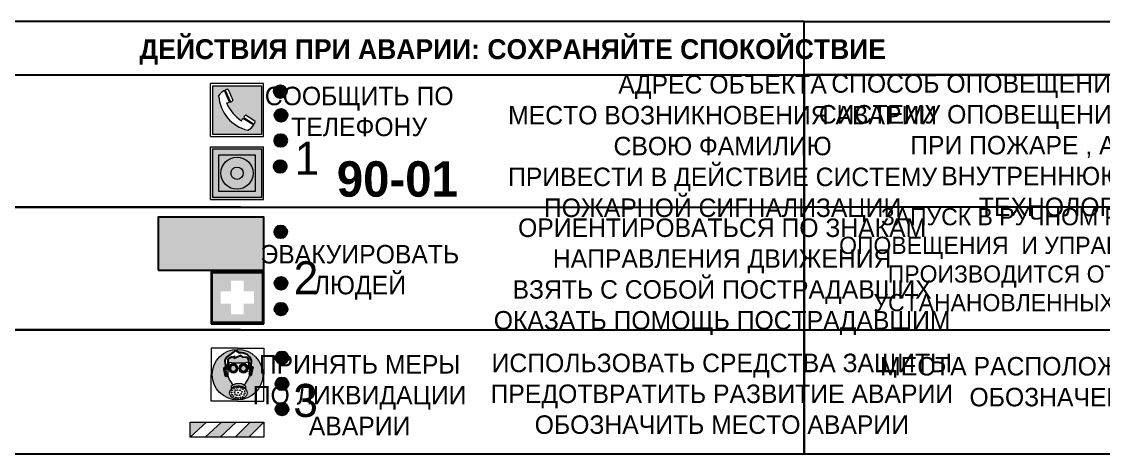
# Model space of a CAD drawing. Header units: millimetres. Extents: x 13114 to 67229, y 22859 to 38520.
# Drawn here: x 33582.9 to 33746.6, y 24699.9 to 24765.3 of the extents above; entities that cross this region are included whole.
import ezdxf

# ---------------------------------------------------------------- set-up
doc = ezdxf.new("R2010")
doc.units = ezdxf.units.MM
doc.styles.add('обычный', font='arial.ttf')

# ---------------------------------------------------------------- blocks, each defined once
blk = doc.blocks.new('A$C38D26F80')
h = blk.add_hatch(color=5)
h.dxf.hatch_style = 1
h.paths.add_polyline_path([(-8.77, -4.48, 1), (-0.19, -4.48, 1)])
h.paths.add_polyline_path([(-6.75, -3.58), (-6.75, -3.31), (-6.62, -3.22), (-6.5, -3.22), (-6.42, -3.3), (-6.39, -3.28), (-6.59, -2.23), (-6.59, -2.01), (-6.38, -1.58), (-4.76, -0.4), (-4.13, -0.79, -0.362848), (-2.1, -2.1, -0.201049), (-2.17, -2.48, 0.085434), (-2.26, -3.13), (-1.9, -3.16), (-2.25, -4.7), (-2.4, -4.59), (-2.43, -4.34), (-2.36, -4.34), (-2.14, -3.34), (-2.47, -3.42), (-2.58, -1.95), (-2.77, -1.58), (-3.58, -1.52), (-3.92, -1.26), (-5.05, -1.73), (-4.87, -1.39), (-5.41, -1.6), (-5.41, -1.46), (-6.13, -1.87), (-6.18, -3.5), (-6.56, -3.47), (-6.37, -4.59), (-6.16, -4.43), (-6.16, -4.66), (-6.36, -4.79), (-6.37, -4.8), (-6.51, -4.76)], flags=16)
h.paths.add_polyline_path([(-6.51, -4.76), (-6.36, -4.79), (-6.37, -4.8)], flags=0)
h.paths.add_polyline_path([(-5.92, -2.34, 0.089508), (-2.67, -2.35), (-2.48, -3.88, -0.268602), (-3.4, -6.18, 0.262449), (-5.2, -6.18, -0.268602), (-6.11, -3.88)], flags=16)
edge = h.paths.add_edge_path(flags=16)
edge.add_ellipse((-5.19, -3.41), major_axis=(0, 0.842), ratio=0.848992, start_angle=0, end_angle=360)
edge = h.paths.add_edge_path(flags=0)
edge.add_ellipse((-5.19, -3.39), major_axis=(0, 0.665), ratio=0.853798, start_angle=0, end_angle=360)
edge = h.paths.add_edge_path(flags=0)
edge.add_ellipse((-5.19, -3.4), major_axis=(0, 0.528), ratio=0.864094, start_angle=0, end_angle=360)
edge = h.paths.add_edge_path(flags=16)
edge.add_ellipse((-3.47, -3.4), major_axis=(0, 0.842), ratio=0.848992, start_angle=0, end_angle=360)
h.paths.add_polyline_path([(-3.13, -6.45), (-3.13, -6.84, 0.383174), (-5.57, -6.85), (-5.57, -6.49, -0.369952)], flags=16)
edge = h.paths.add_edge_path(flags=0)
edge.add_ellipse((-3.47, -3.39), major_axis=(0, 0.665), ratio=0.853798, start_angle=0, end_angle=360)
edge = h.paths.add_edge_path(flags=0)
edge.add_ellipse((-3.47, -3.4), major_axis=(0, 0.528), ratio=0.864094, start_angle=0, end_angle=360)
edge = h.paths.add_edge_path(flags=16)
edge.add_ellipse((-4.34, -7.57), major_axis=(-1.48, 0), ratio=0.744955, start_angle=0, end_angle=360)
h.paths.add_polyline_path([(-5.01, -6.85, -1), (-5.15, -6.85, -1)], flags=0)
h.paths.add_polyline_path([(-5.33, -7.14, -1), (-5.47, -7.14, -1)], flags=0)
h.paths.add_polyline_path([(-4.61, -6.71, -1), (-4.74, -6.71, -1)], flags=16)
h.paths.add_polyline_path([(-5.43, -7.51, -1), (-5.57, -7.51, -1)], flags=0)
h.paths.add_polyline_path([(-4.26, -6.67, -1), (-4.4, -6.67, -1)], flags=16)
h.paths.add_polyline_path([(-4.74, -7.14, -1), (-4.88, -7.14, -1)], flags=0)
h.paths.add_polyline_path([(-4.93, -7.43, -1), (-5.07, -7.43, -1)], flags=0)
h.paths.add_polyline_path([(-4.41, -7.07, -1), (-4.54, -7.07, -1)], flags=0)
h.paths.add_polyline_path([(-5.33, -7.87, -1), (-5.46, -7.87, -1)], flags=0)
h.paths.add_polyline_path([(-3.8, -6.71, -1), (-3.94, -6.71, -1)], flags=16)
h.paths.add_polyline_path([(-4.85, -7.78, -1), (-4.98, -7.78, -1)], flags=0)
h.paths.add_polyline_path([(-3.96, -7.14, -1), (-4.1, -7.14, -1)], flags=0)
h.paths.add_polyline_path([(-4.33, -7.53, -1), (-4.47, -7.53, -1)], flags=0)
h.paths.add_polyline_path([(-5.09, -8.12, -1), (-5.23, -8.12, -1)], flags=0)
h.paths.add_polyline_path([(-3.5, -6.94, -1), (-3.64, -6.94, -1)], flags=0)
h.paths.add_polyline_path([(-4.54, -7.97, -1), (-4.68, -7.97, -1)], flags=0)
h.paths.add_polyline_path([(-3.66, -7.39, -1), (-3.8, -7.39, -1)], flags=0)
h.paths.add_polyline_path([(-4.73, -8.35, -1), (-4.86, -8.35, -1)], flags=0)
h.paths.add_polyline_path([(-4.09, -7.96, -1), (-4.23, -7.96, -1)], flags=0)
h.paths.add_polyline_path([(-3.77, -7.74, -1), (-3.91, -7.74, -1)], flags=0)
h.paths.add_polyline_path([(-3.22, -7.27, -1), (-3.35, -7.27, -1)], flags=0)
h.paths.add_polyline_path([(-4.34, -8.4, -1), (-4.47, -8.4, -1)], flags=0)
h.paths.add_polyline_path([(-3.16, -7.61, -1), (-3.3, -7.61, -1)], flags=0)
h.paths.add_polyline_path([(-3.9, -8.35, -1), (-4.04, -8.35, -1)], flags=0)
h.paths.add_polyline_path([(-3.32, -7.91, -1), (-3.46, -7.91, -1)], flags=0)
h.paths.add_polyline_path([(-3.55, -8.23, -1), (-3.69, -8.23, -1)], flags=0)
at = {"color": 5, "lineweight": 5}
for p, q in [((-4.48, 0), (-8.96, 0)), ((-8.96, 0), (-8.96, -4.48)), ((-4.48, 0), (0, 0)), ((0, 0), (0, -4.48)), ((-6.59, -2.01), (-6.38, -1.58)), ((-6.38, -1.58), (-4.76, -0.4)), ((-5.41, -1.46), (-6.13, -1.87)), ((-4.87, -1.39), (-5.41, -1.6)), ((-5.41, -1.6), (-5.41, -1.46)), ((-3.92, -1.26), (-5.05, -1.73)), ((-5.05, -1.73), (-4.87, -1.39)), ((-4.76, -0.4), (-4.13, -0.79)), ((-3.58, -1.52), (-3.92, -1.26)), ((-2.77, -1.58), (-3.58, -1.52)), ((-2.58, -1.95), (-2.77, -1.58)), ((-6.75, -3.31), (-6.62, -3.22)), ((-6.75, -3.58), (-6.75, -3.31)), ((-6.51, -4.76), (-6.75, -3.58)), ((-6.62, -3.22), (-6.5, -3.22)), ((-6.59, -2.23), (-6.59, -2.01)), ((-6.39, -3.28), (-6.59, -2.23)), ((-6.18, -3.5), (-6.56, -3.47)), ((-6.56, -3.47), (-6.37, -4.59)), ((-6.5, -3.22), (-6.42, -3.3)), ((-6.42, -3.3), (-6.39, -3.28)), ((-6.13, -1.87), (-6.18, -3.5)), ((-5.92, -2.34), (-6.11, -3.88)), ((-2.67, -2.34), (-2.48, -3.88)), ((-2.47, -3.42), (-2.58, -1.95)), ((-2.14, -3.34), (-2.47, -3.42)), ((-2.36, -4.34), (-2.14, -3.34)), ((-1.9, -3.16), (-2.26, -3.13)), ((-2.25, -4.7), (-1.9, -3.16)), ((-8.96, -8.96), (-8.96, -4.48)), ((-6.37, -4.8), (-6.51, -4.76)), ((-6.37, -4.59), (-6.16, -4.43)), ((-6.16, -4.66), (-6.37, -4.8)), ((-6.16, -4.43), (-6.16, -4.66)), ((-2.43, -4.34), (-2.4, -4.59)), ((-2.43, -4.34), (-2.36, -4.34)), ((-2.4, -4.59), (-2.25, -4.7)), ((0, -8.96), (0, -4.48)), ((-5.57, -6.49), (-5.57, -6.85)), ((-3.13, -6.45), (-3.13, -6.84)), ((-4.48, -8.96), (-8.96, -8.96)), ((-4.48, -8.96), (0, -8.96))]:
    blk.add_line(p, q, dxfattribs=at)
at = {"color": 5}
for p, q in [((-6.59, -2.01), (-6.38, -1.58)), ((-6.38, -1.58), (-4.76, -0.4)), ((-5.41, -1.46), (-6.13, -1.87)), ((-4.87, -1.39), (-5.41, -1.6)), ((-5.41, -1.6), (-5.41, -1.46)), ((-3.92, -1.26), (-5.05, -1.73)), ((-5.05, -1.73), (-4.87, -1.39)), ((-4.76, -0.4), (-4.13, -0.79)), ((-3.58, -1.52), (-3.92, -1.26)), ((-2.77, -1.58), (-3.58, -1.52)), ((-2.58, -1.95), (-2.77, -1.58)), ((-6.75, -3.31), (-6.62, -3.22)), ((-6.75, -3.58), (-6.75, -3.31)), ((-6.51, -4.76), (-6.75, -3.58)), ((-6.62, -3.22), (-6.5, -3.22)), ((-6.59, -2.23), (-6.59, -2.01)), ((-6.39, -3.28), (-6.59, -2.23)), ((-6.18, -3.5), (-6.56, -3.47)), ((-6.56, -3.47), (-6.37, -4.59)), ((-6.5, -3.22), (-6.42, -3.3)), ((-6.42, -3.3), (-6.39, -3.28)), ((-6.13, -1.87), (-6.18, -3.5)), ((-2.47, -3.42), (-2.58, -1.95)), ((-2.14, -3.34), (-2.47, -3.42)), ((-2.36, -4.34), (-2.14, -3.34)), ((-2.26, -3.13), (-1.9, -3.16)), ((-1.9, -3.16), (-2.25, -4.7)), ((-6.37, -4.8), (-6.51, -4.76)), ((-6.36, -4.79), (-6.51, -4.76)), ((-6.37, -4.59), (-6.16, -4.43)), ((-6.16, -4.66), (-6.37, -4.8)), ((-6.16, -4.66), (-6.36, -4.79)), ((-6.16, -4.43), (-6.16, -4.66)), ((-2.4, -4.59), (-2.43, -4.34)), ((-2.43, -4.34), (-2.36, -4.34)), ((-2.25, -4.7), (-2.4, -4.59))]:
    blk.add_line(p, q, dxfattribs=at)
at = {"color": 5, "lineweight": 5}
for centre, radius in [((-4.48, -4.48), 4.29), ((-5.4, -7.14), 0.0678), ((-5.08, -6.85), 0.0678), ((-4.81, -7.14), 0.0678), ((-4.67, -6.71), 0.0678), ((-4.47, -7.07), 0.0678), ((-4.33, -6.67), 0.0678), ((-4.03, -7.14), 0.0678), ((-3.87, -6.71), 0.0678), ((-3.73, -7.39), 0.0678), ((-3.57, -6.94), 0.0678), ((-3.28, -7.27), 0.0678), ((-5.5, -7.51), 0.0678), ((-5.4, -7.87), 0.0678), ((-5.16, -8.12), 0.0678), ((-5, -7.43), 0.0678), ((-4.91, -7.78), 0.0678), ((-4.79, -8.35), 0.0678), ((-4.61, -7.97), 0.0678), ((-4.4, -7.53), 0.0678), ((-4.4, -8.4), 0.0678), ((-4.16, -7.96), 0.0678), ((-3.97, -8.35), 0.0678), ((-3.84, -7.74), 0.0678), ((-3.62, -8.23), 0.0678), ((-3.39, -7.91), 0.0678), ((-3.23, -7.61), 0.0678)]:
    blk.add_circle(centre, radius, dxfattribs=at)
at = {"color": 5}
for centre, radius, start, end in [((-3.89, -2.66), 1.88, 17.387, 97.1599), ((-0.35, -3.07), 1.91, 162.2553, 181.7878), ((-2.6, -2.2), 0.511, 326.3906, 11.8614)]:
    blk.add_arc(centre, radius, start, end, dxfattribs=at)
at = {"color": 5, "lineweight": 5}
for centre, radius, start, end in [((-4.28, 6.66), 9.15, 259.6987, 280.1569), ((-0.47, -3.05), 1.79, 161.5846, 182.4584), ((-2.6, -2.2), 0.513, 326.4781, 11.7739), ((-3.66, -4.24), 2.47, 171.573, 231.7124), ((-4.93, -4.24), 2.47, 308.2876, 8.427), ((-4.33, -7.88), 1.87, 50.358, 131.5662), ((-4.34, -8.2), 1.82, 48.4943, 132.3565), ((-4.3, -7.78), 1.83, 60.5889, 119.4111)]:
    blk.add_arc(centre, radius, start, end, dxfattribs=at)
for centre, major_axis, ratio in [((-5.19, -3.41), (0, 0.842), 0.848992), ((-5.19, -3.39), (0, 0.665), 0.853798), ((-5.19, -3.4), (0, 0.528), 0.864094), ((-3.47, -3.4), (0, 0.842), 0.848992), ((-3.47, -3.39), (0, 0.665), 0.853798), ((-3.47, -3.4), (0, 0.528), 0.864094), ((-4.34, -7.57), (-1.48, 0), 0.744955)]:
    blk.add_ellipse(centre, major_axis=major_axis, ratio=ratio, dxfattribs=at)
blk = doc.blocks.new('A$C47DD6509')
at = {"lineweight": 5}
for points in [[(-8.69, 0), (-11.19, 0), (-11.19, -2.22)], [(-4.22, 0), (-6.45, 0), (-8.91, -2.22), (-6.61, -2.22)], [(0, 0), (-2.09, 0), (-4.36, -2.22), (-2.29, -2.22)]]:
    blk.add_hatch(color=242, dxfattribs=at).paths.add_polyline_path(points)
at = {"color": 242, "lineweight": 5}
for p, q in [((-11.19, -2.22), (-8.69, 0)), ((-11.19, -2.22), (-11.19, 0)), ((-11.19, 0), (-8.69, 0)), ((-11.19, 0), (0, 0)), ((-8.91, -2.22), (-6.45, 0)), ((-6.61, -2.22), (-4.22, 0)), ((-4.36, -2.22), (-2.09, 0)), ((-2.29, -2.22), (0, 0)), ((0, 0), (0, -2.22)), ((0, -2.22), (-11.19, -2.22))]:
    blk.add_line(p, q, dxfattribs=at)
blk = doc.blocks.new('A$C32E8229D')
at = {"true_color": 0xffffff}
blk.add_hatch(color=7, dxfattribs=at).paths.add_polyline_path([(0, 0), (0, -8), (16, -8), (16, 0)])
h = blk.add_hatch(color=126)
h.paths.add_polyline_path([(0.2, -0.2), (15.8, -0.2), (15.8, -7.8), (0.2, -7.8)])
h.paths.add_polyline_path([(13.49, -2.05), (12.08, -2.05), (11.37, -2.63, 0.162397), (11.29, -2.84), (11.29, -3.63), (10.35, -3.63), (10.35, -4.05), (11.68, -4.05), (11.68, -3.48), (12.26, -4.28), (11.29, -5.1), (11.29, -6.78), (11.85, -6.78), (11.85, -5.44), (12.8, -4.64), (12.8, -5.94), (14.46, -5.94), (14.46, -5.39), (13.45, -5.39), (13.45, -3.97), (12.46, -2.59), (13.15, -2.59), (13.69, -3.34), (14.18, -3)], flags=16)
h.paths.add_polyline_path([(10.74, -1.82, 1), (11.8, -1.82, 1)], flags=16)
h.paths.add_polyline_path([(9.39, -3.59), (5.99, -3.59), (6.56, -3.03), (5.91, -3.03), (5.1, -3.83), (5.91, -4.64), (6.56, -4.64), (5.99, -4.09), (9.39, -4.09)], flags=16)
h.paths.add_polyline_path([(4.29, -1.08), (1.72, -1.08), (1.72, -6.6), (4.29, -6.6)], flags=16)
at = {"color": 126}
blk.add_lwpolyline([(16, -8), (0, -8), (0, 0), (16, 0)], close=True, dxfattribs=at)
blk = doc.blocks.new('A$C18900ED3')
h = blk.add_hatch(color=126)
h.paths.add_polyline_path([(-0.18, -0.18), (-7.02, -0.18), (-7.02, -7.02), (-0.18, -7.02)])
h.paths.add_polyline_path([(-5.89, -4.46), (-5.89, -2.77), (-4.46, -2.77), (-4.46, -1.31), (-2.77, -1.31), (-2.77, -2.77), (-1.33, -2.77), (-1.33, -4.46), (-2.77, -4.46), (-2.77, -5.89), (-4.46, -5.89), (-4.46, -4.46)], flags=16)
at = {"color": 126}
for p, q in [((-7.2, 0), (-7.2, -7.2)), ((0, 0), (-7.2, 0)), ((0, -7.2), (0, 0)), ((-7.02, -7.02), (-7.02, -0.18)), ((-7.02, -0.18), (-0.18, -0.18)), ((-0.18, -0.18), (-0.18, -7.02)), ((-7.2, -7.2), (0, -7.2)), ((-0.18, -7.02), (-7.02, -7.02))]:
    blk.add_line(p, q, dxfattribs=at)
blk = doc.blocks.new('A$C456E1F9C')
at = {"lineweight": 5}
h = blk.add_hatch(color=242, dxfattribs=at)
h.paths.add_polyline_path([(0.51, -1.47), (0.51, -13.26), (12.29, -13.26), (12.29, -1.47)])
h.paths.add_polyline_path([(5.42, -4.95, -0.254479), (4.78, -5.4), (3.52, -2.53, -0.209735), (4.23, -2.4)], flags=16)
h.paths.add_polyline_path([(8.53, -8.6), (10.87, -10.17), (10.54, -10.76), (8.03, -9.13, -0.192251)], flags=16)
h.paths.add_polyline_path([(4.61, -5.49, 0.005518), (3.87, -5.72, 0.128647), (7.49, -10.01, 0.00809), (7.83, -9.33), (10.47, -10.97, -0.16736), (8.99, -12.25, -0.327862), (1.95, -3.95, -0.166952), (3.36, -2.62)], flags=16)
at = {"color": 242, "lineweight": 5}
for p, q in [((0, -13.77), (0, -0.97)), ((12.8, -0.97), (0, -0.97)), ((4.61, -5.49), (3.36, -2.62)), ((3.52, -2.53), (4.78, -5.4)), ((4.23, -2.4), (5.42, -4.95)), ((12.8, -13.77), (12.8, -0.97)), ((7.83, -9.33), (10.47, -10.97)), ((8.03, -9.13), (10.54, -10.76)), ((10.81, -10.12), (8.53, -8.6)), ((10.54, -10.76), (10.8, -10.3)), ((10.8, -10.3), (10.81, -10.12)), ((0, -13.77), (12.8, -13.77))]:
    blk.add_line(p, q, dxfattribs=at)
blk.add_lwpolyline([(0.51, -1.47), (12.29, -1.47), (12.29, -13.26), (0.51, -13.26)], close=True, dxfattribs=at)
for centre, radius, start, end in [((4.59, -5.34), 2.99, 114.2845, 152.1974), ((4.02, -3.27), 0.891, 76.3284, 123.7092), ((11.12, -3.31), 9.19, 183.9915, 256.6009), ((4.68, -4.59), 0.824, 276.9621, 334.0723), ((14.98, -39.1), 35.17, 107.1487, 108.4135), ((13.86, -0.94), 11.08, 205.5536, 234.8762), ((-13.31, 0.8), 23.44, 332.5487, 334.4027), ((8.94, -9.5), 0.989, 114.4092, 157.9388), ((7.87, -9.46), 3, 291.9291, 329.9329)]:
    blk.add_arc(centre, radius, start, end, dxfattribs=at)
blk = doc.blocks.new('A$C54414219')
at = {"true_color": 0xffffff}
h = blk.add_hatch(color=7, dxfattribs=at)
h.paths.add_polyline_path([(2.39, -9.45), (2.39, -18.3), (11.23, -18.3), (11.23, -9.45)], flags=0)
h.paths.add_polyline_path([(10.71, -13.87, -1), (2.92, -13.87, -1)], flags=0)
h.paths.add_polyline_path([(8.3, -13.87, -1), (5.33, -13.87, -1)], flags=0)
h.paths.add_polyline_path([(0.41, -7.47), (0.41, -20.27), (13.21, -20.27), (13.21, -7.47)])
h.paths.add_polyline_path([(0.92, -19.77), (12.71, -19.77), (12.71, -7.98), (0.92, -7.98)], flags=16)
h.paths.add_polyline_path([(11.23, -9.45), (11.23, -18.3), (2.39, -18.3), (2.39, -9.45)], flags=0)
at = {"lineweight": 5}
h = blk.add_hatch(color=242, dxfattribs=at)
h.paths.add_polyline_path([(12.71, -7.98), (0.92, -7.98), (0.92, -19.77), (12.71, -19.77)])
h.paths.add_polyline_path([(11.23, -18.3), (2.39, -18.3), (2.39, -9.45), (11.23, -9.45)], flags=16)
h.paths.add_polyline_path([(10.71, -13.87, -1), (2.92, -13.87, -1)], flags=0)
h.paths.add_polyline_path([(8.3, -13.87, -1), (5.33, -13.87, -1)], flags=0)
at = {"true_color": 0xffffff}
h = blk.add_hatch(color=7, dxfattribs=at)
h.paths.add_polyline_path([(2.39, -9.45), (2.39, -18.3), (11.23, -18.3), (11.23, -9.45)])
h.paths.add_polyline_path([(10.71, -13.87, -1), (2.92, -13.87, -1)], flags=16)
h.paths.add_polyline_path([(8.3, -13.87, -1), (5.33, -13.87, -1)], flags=0)
at = {"lineweight": 5}
h = blk.add_hatch(color=242, dxfattribs=at)
h.paths.add_polyline_path([(2.92, -13.87, 1), (10.71, -13.87, 1)])
h.paths.add_polyline_path([(8.3, -13.87, -1), (5.33, -13.87, -1)], flags=16)
at = {"color": 242, "lineweight": 5}
for p, q in [((0.41, -20.27), (0.41, -7.47)), ((0.41, -7.47), (13.21, -7.47)), ((0.41, -7.47), (13.21, -7.47)), ((13.21, -20.27), (13.21, -7.47)), ((0.41, -20.27), (13.21, -20.27))]:
    blk.add_line(p, q, dxfattribs=at)
for points in [[(0.92, -7.98), (12.71, -7.98), (12.71, -19.77), (0.92, -19.77)], [(2.39, -9.45), (11.23, -9.45), (11.23, -18.3), (2.39, -18.3)]]:
    blk.add_lwpolyline(points, close=True, dxfattribs=at)
for radius in [3.89, 1.49]:
    blk.add_circle((6.81, -13.87), radius, dxfattribs=at)

msp = doc.modelspace()

# ---------------------------------------------------------------- hatches: boundary and pattern name
at = {"lineweight": 0}
h = msp.add_hatch(color=256, dxfattribs=at)
h.dxf.hatch_style = 1
h.paths.add_polyline_path([(33622.98, 24754.75, 1), (33621.05, 24754.75, 1)])
h = msp.add_hatch(color=256, dxfattribs=at)
h.dxf.hatch_style = 1
h.paths.add_polyline_path([(33623.08, 24751.17, 1), (33621.15, 24751.17, 1)])
h = msp.add_hatch(color=256, dxfattribs=at)
h.dxf.hatch_style = 1
h.paths.add_polyline_path([(33623.04, 24747.36, 1), (33621.11, 24747.36, 1)])
h = msp.add_hatch(color=256, dxfattribs=at)
h.dxf.hatch_style = 1
h.paths.add_polyline_path([(33622.96, 24743.43, 1), (33621.03, 24743.43, 1)])
h = msp.add_hatch(color=256, dxfattribs=at)
h.dxf.hatch_style = 1
h.paths.add_polyline_path([(33623.05, 24733.54, 1), (33621.11, 24733.54, 1)])
h = msp.add_hatch(color=256, dxfattribs=at)
h.dxf.hatch_style = 1
h.paths.add_polyline_path([(33623.09, 24725.76, 1), (33621.15, 24725.76, 1)])
h = msp.add_hatch(color=256, dxfattribs=at)
h.dxf.hatch_style = 1
h.paths.add_polyline_path([(33623.08, 24721.86, 1), (33621.15, 24721.86, 1)])
h = msp.add_hatch(color=256, dxfattribs=at)
h.dxf.hatch_style = 1
h.paths.add_polyline_path([(33623.24, 24714.5, 1), (33621.3, 24714.5, 1)])
h = msp.add_hatch(color=256, dxfattribs=at)
h.dxf.hatch_style = 1
h.paths.add_polyline_path([(33623.23, 24710.56, 1), (33621.3, 24710.56, 1)])
h = msp.add_hatch(color=256, dxfattribs=at)
h.dxf.hatch_style = 1
h.paths.add_polyline_path([(33623.23, 24706.73, 1), (33621.3, 24706.73, 1)])

# ---------------------------------------------------------------- linework, layer by layer
for points in [[(33557.57, 24757.29), (33701.33, 24757.29), (33701.33, 24765.34), (33557.57, 24765.34)], [(33701.33, 24765.34), (33823.05, 24765.34), (33823.05, 24699.89), (33701.33, 24699.89)], [(33701.33, 24765.34), (33823.05, 24765.34), (33823.05, 24757.29), (33701.33, 24757.29)], [(33557.57, 24757.29), (33701.33, 24757.29), (33701.33, 24699.89), (33557.57, 24699.89)], [(33701.33, 24757.29), (33823.05, 24757.29), (33823.05, 24737.29), (33701.33, 24737.29)], [(33823.05, 24737.29), (33701.33, 24737.29), (33701.33, 24718.72), (33823.05, 24718.72)]]:
    msp.add_lwpolyline(points, close=True)
for points in [[(33615.98, 24737.29), (33557.57, 24737.29), (33701.33, 24737.29)], [(33615.98, 24718.72), (33557.57, 24718.72), (33701.33, 24718.72)]]:
    msp.add_lwpolyline(points)
for centre in [(33622.01, 24754.75), (33622.12, 24751.17), (33622.08, 24747.36), (33621.99, 24743.43), (33622.08, 24733.54), (33622.12, 24725.76), (33622.11, 24721.86), (33622.27, 24714.5), (33622.26, 24710.56), (33622.27, 24706.73)]:
    msp.add_circle(centre, 0.966)

# ---------------------------------------------------------------- block references
for name, p, xscale, yscale, zscale in [('A$C456E1F9C', (33611.46, 24756.57), 0.625, 0.625, 0.625), ('A$C54414219', (33611.2, 24751.08), 0.625, 0.625, 0.625), ('A$C18900ED3', (33619.52, 24727.61), 1.111111111007631, 1.111111111007631, 1.111111111007631), ('A$C38D26F80', (33619.54, 24715.94), 0.8928571427240968, 0.8928571427240968, 0.8928571427240968)]:
    msp.add_blockref(name, p, dxfattribs=dict(xscale=xscale, yscale=yscale, zscale=zscale))
at = {"xscale": -1}
msp.add_blockref('A$C32E8229D', (33619.52, 24735.76), dxfattribs=at)
at = {"color": 242, "true_color": 0xc1121c}
msp.add_blockref('A$C47DD6509', (33619.54, 24704.73), dxfattribs=at)

# ---------------------------------------------------------------- texts
at = {"lineweight": 0, "attachment_point": 5, "style": 'обычный'}
for s, insert, char_height, width in [('{\\fProxima Nova Rg|b1|i0|c204|p2;ДЕЙСТВИЯ ПРИ АВАРИИ: СОХРАНЯЙТЕ СПОКОЙСТВИЕ\\H1.6644x; }', (33657.18, 24760.74), 3, 175.1736), ('{\\fProxima Nova Rg|b0|i0|c204|p2;СПОСОБ ОПОВЕЩЕНИЯ АВТОМАТИЧЕСКИЙ ЧЕРЕЗ РЕЧЕВУЮ СИСТЕМУ ОПОВЕЩЕНИЯ И УПРАВЛЕНИЯ ЭВАКУАЦИЕЙ ЛЮДЕЙ ПРИ ПОЖАРЕ , А ТАК ЖЕ ВРУЧНУЮ, ИСПОЛЬЗУЯ ВНУТРЕННЮЮ ГРОМКУЮ СВЯЗЬ СИСТЕМЫ ТЕХНОЛОГИЧЕСКОГО ОПОВЕЩЕНИЯ.}', (33762.96, 24746.25), 2.8, 118.5618), ('\\pi-8.4,l8.4,t8.4;{\\fProxima Nova Rg|b0|i0|c204|p2;АДРЕС ОБЪЕКТА\\PМЕСТО ВОЗНИКНОВЕНИЯ АВАРИИ\\PСВОЮ ФАМИЛИЮ\\PПРИВЕСТИ В ДЕЙСТВИЕ СИСТЕМУ \\PПОЖАРНОЙ СИГНАЛИЗАЦИИ}', (33688.96, 24746.12), 2.8, 126.6484), ('{\\fProxima Nova Rg|b0|i0|c204|p2;СООБЩИТЬ ПО \\PТЕЛЕФОНУ}', (33633.95, 24751.74), 2.8, 126.6484), ('{\\fProxima Nova Rg|b0|i0|c204|p2;1\\H1.1667x; }', (33626.05, 24744.67), 5, 126.6484), ('{\\fProxima Nova Rg|b1|i0|c204|p2;\\H1.0714x;90-01\\fProxima Nova Rg|b0|i0|c204|p2;\\H0.93331x; \\H1.3449x; }', (33639.72, 24741.5), 5, 126.6484), ('{\\fProxima Nova Rg|b0|i0|c204|p2;\\P\\pt7.8;ЗАПУСК В РУЧНОМ РЕЖИМЕ АВТОМАТИЧЕСКОЙ СИСТЕМЫ ОПОВЕЩЕНИЯ  И УПРАВЛЕНИЯ ЭВАКУАЦИИ ЛЮДЕЙ ПРИ ПОЖАРЕ ПРОИЗВОДИТСЯ ОТ РУЧНЫХ ПОЖАРНЫХ ИЗВЕЩАТЕЛЕЙ, УСТАНАНОВЛЕННЫХ НА СТЕНАХ ВБЛИЗИ ЭВАКУАЦИОННЫХ ВЫХОДОВ. }', (33764.4, 24728.96), 2.6, 121.7868), ('\\pi-8.4,l8.4,t8.4;{\\fProxima Nova Rg|b0|i0|c204|p2;ОРИЕНТИРОВАТЬСЯ ПО ЗНАКАМ \\PНАПРАВЛЕНИЯ ДВИЖЕНИЯ\\PВЗЯТЬ С СОБОЙ ПОСТРАДАВШИХ\\PОКАЗАТЬ ПОМОЩЬ ПОСТРАДАВШИМ}', (33688.89, 24726.76), 2.8, 126.6484), ('{\\fProxima Nova Rg|b0|i0|c204|p2;ЭВАКУИРОВАТЬ \\PЛЮДЕЙ}', (33634.05, 24727.42), 2.8, 126.6484), ('{\\fProxima Nova Rg|b0|i0|c204|p2;2\\H1.1967x; }', (33625.9, 24726.59), 5, 126.6484), ('\\pt8.4;{\\fProxima Nova Rg|b0|i0|c204|p2;\\PМЕСТА РАСПОЛОЖЕНИЯ ПОЖАРНЫХ ИЗВЕЩАТЕЛЕЙ ОБОЗНАЧЕНЫ НА НАСТОЯЩЕМ ПЛАНЕ}', (33762.76, 24712.81), 2.8, 118.5618), ('{\\fProxima Nova Rg|b0|i0|c204|p2;ПРИНЯТЬ МЕРЫ \\PПО ЛИКВИДАЦИИ \\PАВАРИИ}', (33634.01, 24708.84), 2.8, 126.6484), ('\\pi-8.4,l8.4,t8.4;{\\fProxima Nova Rg|b0|i0|c204|p2;ИСПОЛЬЗОВАТЬ СРЕДСТВА ЗАЩИТЫ \\PПРЕДОТВРАТИТЬ РАЗВИТИЕ АВАРИИ\\PОБОЗНАЧИТЬ МЕСТО АВАРИИ}', (33688.84, 24709.03), 2.8, 126.6484), ('{\\fProxima Nova Rg|b0|i0|c204|p2;3\\H1.1967x; }', (33625.84, 24708.01), 5, 126.6484)]:
    msp.add_mtext(s, dxfattribs=dict(at, insert=insert, char_height=char_height, width=width))

doc.saveas('drawing.dxf')
